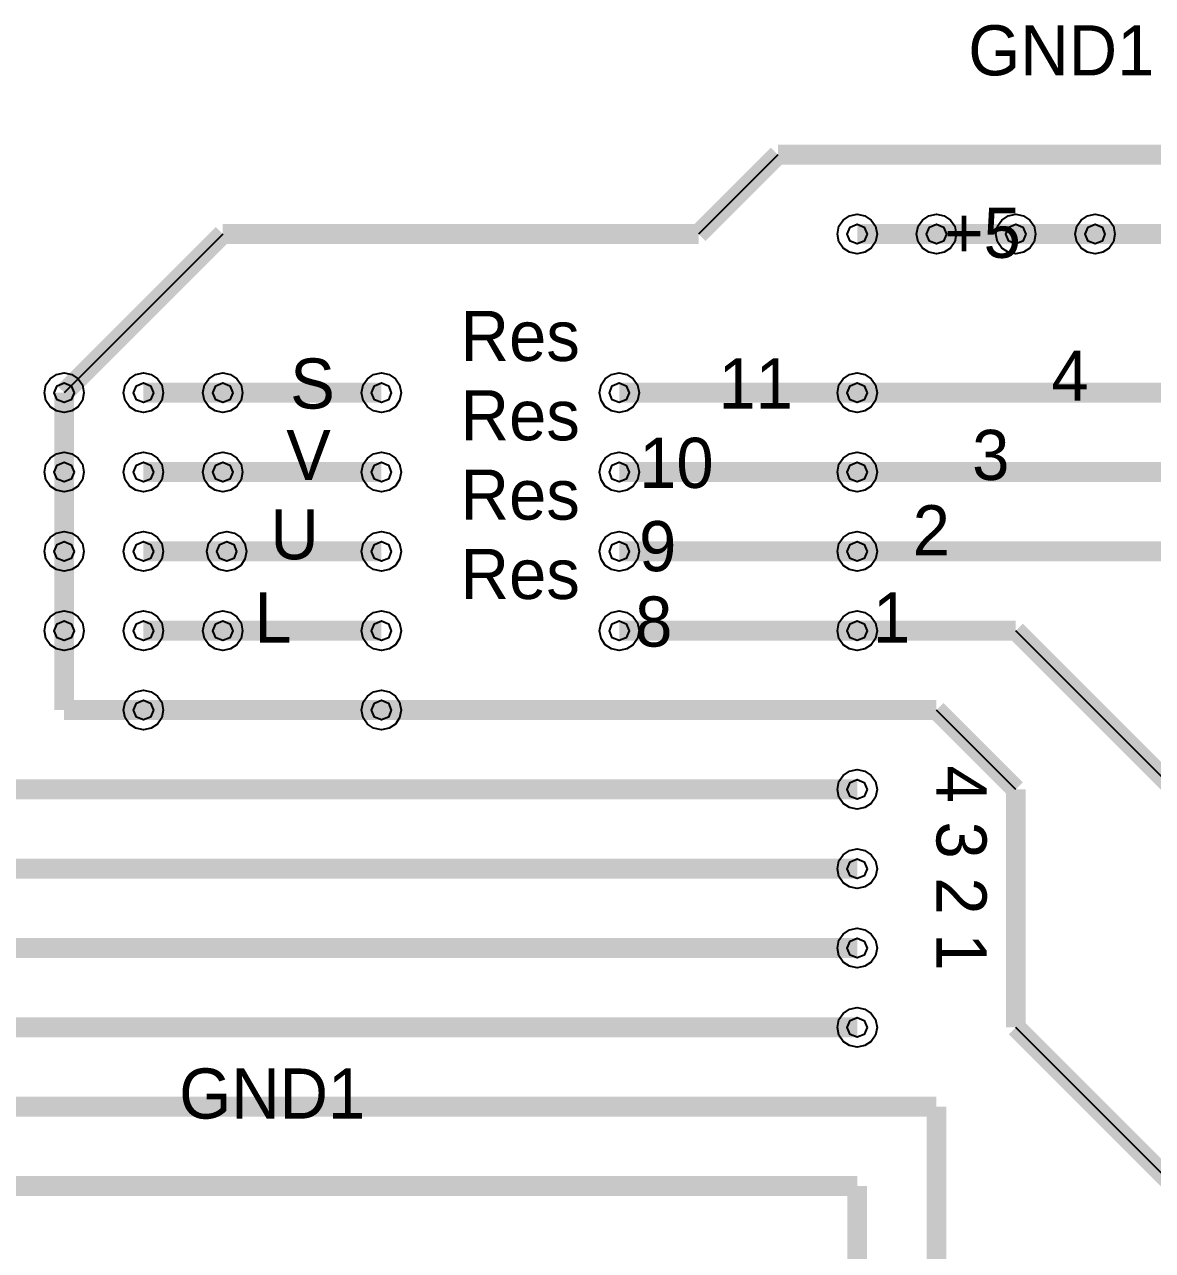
# Model space of a CAD drawing. Extents: x 0.8 to 14.6, y 0 to 10.
# Drawn here: x 6.781 to 9.745, y 3.404 to 6.623 of the extents above; entities that cross this region are included whole.
import ezdxf

# ---------------------------------------------------------------- set-up
doc = ezdxf.new("R2010")
doc.units = 0
doc.layers.get('0').update_dxf_attribs({"linetype": 'CONTINUOUS'})

msp = doc.modelspace()

# ---------------------------------------------------------------- linework, layer by layer
at = {"color": 0, "const_width": 0.05208}
for points in [[(8.76042, 6.28125), (8.55208, 6.07292)], [(8.76042, 6.28125), (10.4271, 6.28125)], [(7.30208, 6.07292), (6.88542, 5.65625)], [(8.55208, 6.07292), (7.30208, 6.07292)], [(10.0104, 6.07292), (8.96875, 6.07292)], [(6.88542, 5.03125), (6.88542, 5.65625)], [(7.30208, 5.65625), (7.09375, 5.65625)], [(7.71875, 5.65625), (7.30208, 5.65625)], [(8.96875, 5.65625), (8.34375, 5.65625)], [(9.80208, 5.65625), (8.96875, 5.65625)], [(7.30208, 5.44792), (7.09375, 5.44792)], [(7.30208, 5.44792), (7.71875, 5.44792)], [(8.96875, 5.44792), (8.34375, 5.44792)], [(9.80208, 5.44792), (8.96875, 5.44792)], [(7.30208, 5.23958), (7.09375, 5.23958)], [(7.71875, 5.23958), (7.30208, 5.23958)], [(8.96875, 5.23958), (8.34375, 5.23958)], [(9.80208, 5.23958), (8.96875, 5.23958)], [(6.88542, 5.03125), (6.88542, 4.82292)], [(7.30208, 5.03125), (7.09375, 5.03125)], [(7.71875, 5.03125), (7.30208, 5.03125)], [(8.96875, 5.03125), (8.34375, 5.03125)], [(9.38542, 5.03125), (8.96875, 5.03125)], [(9.80208, 4.61458), (9.38542, 5.03125)], [(9.17708, 4.82292), (6.88542, 4.82292)], [(9.38542, 4.61458), (9.17708, 4.82292)], [(6.26042, 4.61458), (8.96875, 4.61458)], [(9.38542, 3.98958), (9.38542, 4.61458)], [(6.26042, 4.40625), (8.96875, 4.40625)], [(6.26042, 4.19792), (8.96875, 4.19792)], [(6.26042, 3.98958), (8.96875, 3.98958)], [(9.59375, 3.78125), (9.38542, 3.98958)], [(9.17708, 3.78125), (5.42708, 3.78125)], [(9.17708, 3.78125), (9.17708, 2.94792)], [(9.80208, 3.57292), (9.59375, 3.78125)], [(8.96875, 3.57292), (5.21875, 3.57292)], [(8.96875, 3.15625), (8.96875, 3.57292)]]:
    msp.add_lwpolyline(points, dxfattribs=at)
at = {"color": 0}
for points in [[(8.76042, 6.28125), (8.55208, 6.07292)], [(7.30208, 6.07292), (6.88542, 5.65625)], [(9.80208, 4.61458), (9.38542, 5.03125)], [(9.38542, 4.61458), (9.17708, 4.82292)], [(9.59375, 3.78125), (9.38542, 3.98958)], [(9.80208, 3.57292), (9.59375, 3.78125)]]:
    msp.add_lwpolyline(points, dxfattribs=at)
at = {"color": 0, "const_width": 0.00344}
for points in [[(9.02083, 6.07292), (9.01671, 6.05268), (9.00553, 6.03614), (8.98899, 6.02496), (8.96875, 6.02083), (8.94846, 6.02496), (8.93192, 6.03614), (8.92074, 6.05268), (8.91667, 6.07292), (8.92074, 6.09321), (8.93192, 6.10975), (8.94846, 6.12093), (8.96875, 6.125), (8.98899, 6.12093), (9.00553, 6.10975), (9.01671, 6.09321), (9.02083, 6.07292)], [(9.22917, 6.07292), (9.22504, 6.05268), (9.21386, 6.03614), (9.19732, 6.02496), (9.17708, 6.02083), (9.15679, 6.02496), (9.14025, 6.03614), (9.12907, 6.05268), (9.125, 6.07292), (9.12907, 6.09321), (9.14025, 6.10975), (9.15679, 6.12093), (9.17708, 6.125), (9.19732, 6.12093), (9.21386, 6.10975), (9.22504, 6.09321), (9.22917, 6.07292)], [(9.4375, 6.07292), (9.43338, 6.05268), (9.42219, 6.03614), (9.40565, 6.02496), (9.38542, 6.02083), (9.36513, 6.02496), (9.34858, 6.03614), (9.3374, 6.05268), (9.33333, 6.07292), (9.3374, 6.09321), (9.34858, 6.10975), (9.36513, 6.12093), (9.38542, 6.125), (9.40565, 6.12093), (9.42219, 6.10975), (9.43338, 6.09321), (9.4375, 6.07292)], [(9.64583, 6.07292), (9.64171, 6.05268), (9.63053, 6.03614), (9.61399, 6.02496), (9.59375, 6.02083), (9.57346, 6.02496), (9.55692, 6.03614), (9.54574, 6.05268), (9.54167, 6.07292), (9.54574, 6.09321), (9.55692, 6.10975), (9.57346, 6.12093), (9.59375, 6.125), (9.61399, 6.12093), (9.63053, 6.10975), (9.64171, 6.09321), (9.64583, 6.07292)], [(6.9375, 5.65625), (6.93338, 5.63601), (6.92219, 5.61947), (6.90565, 5.60829), (6.88542, 5.60417), (6.86513, 5.60829), (6.84858, 5.61947), (6.8374, 5.63601), (6.83333, 5.65625), (6.8374, 5.67654), (6.84858, 5.69308), (6.86513, 5.70426), (6.88542, 5.70833), (6.90565, 5.70426), (6.92219, 5.69308), (6.93338, 5.67654), (6.9375, 5.65625)], [(7.14583, 5.65625), (7.14171, 5.63601), (7.13053, 5.61947), (7.11399, 5.60829), (7.09375, 5.60417), (7.07346, 5.60829), (7.05692, 5.61947), (7.04574, 5.63601), (7.04167, 5.65625), (7.04574, 5.67654), (7.05692, 5.69308), (7.07346, 5.70426), (7.09375, 5.70833), (7.11399, 5.70426), (7.13053, 5.69308), (7.14171, 5.67654), (7.14583, 5.65625)], [(7.35417, 5.65625), (7.35004, 5.63601), (7.33886, 5.61947), (7.32232, 5.60829), (7.30208, 5.60417), (7.28179, 5.60829), (7.26525, 5.61947), (7.25407, 5.63601), (7.25, 5.65625), (7.25407, 5.67654), (7.26525, 5.69308), (7.28179, 5.70426), (7.30208, 5.70833), (7.32232, 5.70426), (7.33886, 5.69308), (7.35004, 5.67654), (7.35417, 5.65625)], [(7.77083, 5.65625), (7.76671, 5.63601), (7.75553, 5.61947), (7.73899, 5.60829), (7.71875, 5.60417), (7.69846, 5.60829), (7.68192, 5.61947), (7.67074, 5.63601), (7.66667, 5.65625), (7.67074, 5.67654), (7.68192, 5.69308), (7.69846, 5.70426), (7.71875, 5.70833), (7.73899, 5.70426), (7.75553, 5.69308), (7.76671, 5.67654), (7.77083, 5.65625)], [(8.39583, 5.65625), (8.39171, 5.63601), (8.38053, 5.61947), (8.36399, 5.60829), (8.34375, 5.60417), (8.32346, 5.60829), (8.30692, 5.61947), (8.29574, 5.63601), (8.29167, 5.65625), (8.29574, 5.67654), (8.30692, 5.69308), (8.32346, 5.70426), (8.34375, 5.70833), (8.36399, 5.70426), (8.38053, 5.69308), (8.39171, 5.67654), (8.39583, 5.65625)], [(9.02083, 5.65625), (9.01671, 5.63601), (9.00553, 5.61947), (8.98899, 5.60829), (8.96875, 5.60417), (8.94846, 5.60829), (8.93192, 5.61947), (8.92074, 5.63601), (8.91667, 5.65625), (8.92074, 5.67654), (8.93192, 5.69308), (8.94846, 5.70426), (8.96875, 5.70833), (8.98899, 5.70426), (9.00553, 5.69308), (9.01671, 5.67654), (9.02083, 5.65625)], [(6.9375, 5.44792), (6.93338, 5.42768), (6.92219, 5.41114), (6.90565, 5.39996), (6.88542, 5.39583), (6.86513, 5.39996), (6.84858, 5.41114), (6.8374, 5.42768), (6.83333, 5.44792), (6.8374, 5.46821), (6.84858, 5.48475), (6.86513, 5.49593), (6.88542, 5.5), (6.90565, 5.49593), (6.92219, 5.48475), (6.93338, 5.46821), (6.9375, 5.44792)], [(7.14583, 5.44792), (7.14171, 5.42768), (7.13053, 5.41114), (7.11399, 5.39996), (7.09375, 5.39583), (7.07346, 5.39996), (7.05692, 5.41114), (7.04574, 5.42768), (7.04167, 5.44792), (7.04574, 5.46821), (7.05692, 5.48475), (7.07346, 5.49593), (7.09375, 5.5), (7.11399, 5.49593), (7.13053, 5.48475), (7.14171, 5.46821), (7.14583, 5.44792)], [(7.35417, 5.44792), (7.35004, 5.42768), (7.33886, 5.41114), (7.32232, 5.39996), (7.30208, 5.39583), (7.28179, 5.39996), (7.26525, 5.41114), (7.25407, 5.42768), (7.25, 5.44792), (7.25407, 5.46821), (7.26525, 5.48475), (7.28179, 5.49593), (7.30208, 5.5), (7.32232, 5.49593), (7.33886, 5.48475), (7.35004, 5.46821), (7.35417, 5.44792)], [(7.77083, 5.44792), (7.76671, 5.42768), (7.75553, 5.41114), (7.73899, 5.39996), (7.71875, 5.39583), (7.69846, 5.39996), (7.68192, 5.41114), (7.67074, 5.42768), (7.66667, 5.44792), (7.67074, 5.46821), (7.68192, 5.48475), (7.69846, 5.49593), (7.71875, 5.5), (7.73899, 5.49593), (7.75553, 5.48475), (7.76671, 5.46821), (7.77083, 5.44792)], [(8.39583, 5.44792), (8.39171, 5.42768), (8.38053, 5.41114), (8.36399, 5.39996), (8.34375, 5.39583), (8.32346, 5.39996), (8.30692, 5.41114), (8.29574, 5.42768), (8.29167, 5.44792), (8.29574, 5.46821), (8.30692, 5.48475), (8.32346, 5.49593), (8.34375, 5.5), (8.36399, 5.49593), (8.38053, 5.48475), (8.39171, 5.46821), (8.39583, 5.44792)], [(9.02083, 5.44792), (9.01671, 5.42768), (9.00553, 5.41114), (8.98899, 5.39996), (8.96875, 5.39583), (8.94846, 5.39996), (8.93192, 5.41114), (8.92074, 5.42768), (8.91667, 5.44792), (8.92074, 5.46821), (8.93192, 5.48475), (8.94846, 5.49593), (8.96875, 5.5), (8.98899, 5.49593), (9.00553, 5.48475), (9.01671, 5.46821), (9.02083, 5.44792)], [(6.9375, 5.23958), (6.93338, 5.21935), (6.92219, 5.20281), (6.90565, 5.19162), (6.88542, 5.1875), (6.86513, 5.19162), (6.84858, 5.20281), (6.8374, 5.21935), (6.83333, 5.23958), (6.8374, 5.25988), (6.84858, 5.27642), (6.86513, 5.2876), (6.88542, 5.29167), (6.90565, 5.2876), (6.92219, 5.27642), (6.93338, 5.25988), (6.9375, 5.23958)], [(7.14583, 5.23958), (7.14171, 5.21935), (7.13053, 5.20281), (7.11399, 5.19162), (7.09375, 5.1875), (7.07346, 5.19162), (7.05692, 5.20281), (7.04574, 5.21935), (7.04167, 5.23958), (7.04574, 5.25988), (7.05692, 5.27642), (7.07346, 5.2876), (7.09375, 5.29167), (7.11399, 5.2876), (7.13053, 5.27642), (7.14171, 5.25988), (7.14583, 5.23958)], [(7.36458, 5.23958), (7.36046, 5.21935), (7.34928, 5.20281), (7.33274, 5.19162), (7.3125, 5.1875), (7.29221, 5.19162), (7.27567, 5.20281), (7.26449, 5.21935), (7.26042, 5.23958), (7.26449, 5.25988), (7.27567, 5.27642), (7.29221, 5.2876), (7.3125, 5.29167), (7.33274, 5.2876), (7.34928, 5.27642), (7.36046, 5.25988), (7.36458, 5.23958)], [(7.77083, 5.23958), (7.76671, 5.21935), (7.75553, 5.20281), (7.73899, 5.19162), (7.71875, 5.1875), (7.69846, 5.19162), (7.68192, 5.20281), (7.67074, 5.21935), (7.66667, 5.23958), (7.67074, 5.25988), (7.68192, 5.27642), (7.69846, 5.2876), (7.71875, 5.29167), (7.73899, 5.2876), (7.75553, 5.27642), (7.76671, 5.25988), (7.77083, 5.23958)], [(8.39583, 5.23958), (8.39171, 5.21935), (8.38053, 5.20281), (8.36399, 5.19162), (8.34375, 5.1875), (8.32346, 5.19162), (8.30692, 5.20281), (8.29574, 5.21935), (8.29167, 5.23958), (8.29574, 5.25988), (8.30692, 5.27642), (8.32346, 5.2876), (8.34375, 5.29167), (8.36399, 5.2876), (8.38053, 5.27642), (8.39171, 5.25988), (8.39583, 5.23958)], [(9.02083, 5.23958), (9.01671, 5.21935), (9.00553, 5.20281), (8.98899, 5.19162), (8.96875, 5.1875), (8.94846, 5.19162), (8.93192, 5.20281), (8.92074, 5.21935), (8.91667, 5.23958), (8.92074, 5.25988), (8.93192, 5.27642), (8.94846, 5.2876), (8.96875, 5.29167), (8.98899, 5.2876), (9.00553, 5.27642), (9.01671, 5.25988), (9.02083, 5.23958)], [(6.9375, 5.03125), (6.93338, 5.01101), (6.92219, 4.99447), (6.90565, 4.98329), (6.88542, 4.97917), (6.86513, 4.98329), (6.84858, 4.99447), (6.8374, 5.01101), (6.83333, 5.03125), (6.8374, 5.05154), (6.84858, 5.06808), (6.86513, 5.07926), (6.88542, 5.08333), (6.90565, 5.07926), (6.92219, 5.06808), (6.93338, 5.05154), (6.9375, 5.03125)], [(7.14583, 5.03125), (7.14171, 5.01101), (7.13053, 4.99447), (7.11399, 4.98329), (7.09375, 4.97917), (7.07346, 4.98329), (7.05692, 4.99447), (7.04574, 5.01101), (7.04167, 5.03125), (7.04574, 5.05154), (7.05692, 5.06808), (7.07346, 5.07926), (7.09375, 5.08333), (7.11399, 5.07926), (7.13053, 5.06808), (7.14171, 5.05154), (7.14583, 5.03125)], [(7.35417, 5.03125), (7.35004, 5.01101), (7.33886, 4.99447), (7.32232, 4.98329), (7.30208, 4.97917), (7.28179, 4.98329), (7.26525, 4.99447), (7.25407, 5.01101), (7.25, 5.03125), (7.25407, 5.05154), (7.26525, 5.06808), (7.28179, 5.07926), (7.30208, 5.08333), (7.32232, 5.07926), (7.33886, 5.06808), (7.35004, 5.05154), (7.35417, 5.03125)], [(7.77083, 5.03125), (7.76671, 5.01101), (7.75553, 4.99447), (7.73899, 4.98329), (7.71875, 4.97917), (7.69846, 4.98329), (7.68192, 4.99447), (7.67074, 5.01101), (7.66667, 5.03125), (7.67074, 5.05154), (7.68192, 5.06808), (7.69846, 5.07926), (7.71875, 5.08333), (7.73899, 5.07926), (7.75553, 5.06808), (7.76671, 5.05154), (7.77083, 5.03125)], [(8.39583, 5.03125), (8.39171, 5.01101), (8.38053, 4.99447), (8.36399, 4.98329), (8.34375, 4.97917), (8.32346, 4.98329), (8.30692, 4.99447), (8.29574, 5.01101), (8.29167, 5.03125), (8.29574, 5.05154), (8.30692, 5.06808), (8.32346, 5.07926), (8.34375, 5.08333), (8.36399, 5.07926), (8.38053, 5.06808), (8.39171, 5.05154), (8.39583, 5.03125)], [(9.02083, 5.03125), (9.01671, 5.01101), (9.00553, 4.99447), (8.98899, 4.98329), (8.96875, 4.97917), (8.94846, 4.98329), (8.93192, 4.99447), (8.92074, 5.01101), (8.91667, 5.03125), (8.92074, 5.05154), (8.93192, 5.06808), (8.94846, 5.07926), (8.96875, 5.08333), (8.98899, 5.07926), (9.00553, 5.06808), (9.01671, 5.05154), (9.02083, 5.03125)], [(7.14583, 4.82292), (7.14171, 4.80268), (7.13053, 4.78614), (7.11399, 4.77496), (7.09375, 4.77083), (7.07346, 4.77496), (7.05692, 4.78614), (7.04574, 4.80268), (7.04167, 4.82292), (7.04574, 4.84321), (7.05692, 4.85975), (7.07346, 4.87093), (7.09375, 4.875), (7.11399, 4.87093), (7.13053, 4.85975), (7.14171, 4.84321), (7.14583, 4.82292)], [(7.77083, 4.82292), (7.76671, 4.80268), (7.75553, 4.78614), (7.73899, 4.77496), (7.71875, 4.77083), (7.69846, 4.77496), (7.68192, 4.78614), (7.67074, 4.80268), (7.66667, 4.82292), (7.67074, 4.84321), (7.68192, 4.85975), (7.69846, 4.87093), (7.71875, 4.875), (7.73899, 4.87093), (7.75553, 4.85975), (7.76671, 4.84321), (7.77083, 4.82292)], [(9.02083, 4.61458), (9.01671, 4.59435), (9.00553, 4.57781), (8.98899, 4.56662), (8.96875, 4.5625), (8.94846, 4.56662), (8.93192, 4.57781), (8.92074, 4.59435), (8.91667, 4.61458), (8.92074, 4.63488), (8.93192, 4.65142), (8.94846, 4.6626), (8.96875, 4.66667), (8.98899, 4.6626), (9.00553, 4.65142), (9.01671, 4.63488), (9.02083, 4.61458)], [(9.02083, 4.40625), (9.01671, 4.38601), (9.00553, 4.36947), (8.98899, 4.35829), (8.96875, 4.35417), (8.94846, 4.35829), (8.93192, 4.36947), (8.92074, 4.38601), (8.91667, 4.40625), (8.92074, 4.42654), (8.93192, 4.44308), (8.94846, 4.45426), (8.96875, 4.45833), (8.98899, 4.45426), (9.00553, 4.44308), (9.01671, 4.42654), (9.02083, 4.40625)], [(9.02083, 4.19792), (9.01671, 4.17768), (9.00553, 4.16114), (8.98899, 4.14996), (8.96875, 4.14583), (8.94846, 4.14996), (8.93192, 4.16114), (8.92074, 4.17768), (8.91667, 4.19792), (8.92074, 4.21821), (8.93192, 4.23475), (8.94846, 4.24593), (8.96875, 4.25), (8.98899, 4.24593), (9.00553, 4.23475), (9.01671, 4.21821), (9.02083, 4.19792)], [(9.02083, 3.98958), (9.01671, 3.96935), (9.00553, 3.95281), (8.98899, 3.94162), (8.96875, 3.9375), (8.94846, 3.94162), (8.93192, 3.95281), (8.92074, 3.96935), (8.91667, 3.98958), (8.92074, 4.00988), (8.93192, 4.02642), (8.94846, 4.0376), (8.96875, 4.04167), (8.98899, 4.0376), (9.00553, 4.02642), (9.01671, 4.00988), (9.02083, 3.98958)]]:
    msp.add_lwpolyline(points, close=True, dxfattribs=at)
at = {"color": 0}
for points in [[(9.02083, 6.07292), (9.01671, 6.05268), (9.00553, 6.03614), (8.98899, 6.02496), (8.96875, 6.02083), (8.94846, 6.02496), (8.93192, 6.03614), (8.92074, 6.05268), (8.91667, 6.07292), (8.92074, 6.09321), (8.93192, 6.10975), (8.94846, 6.12093), (8.96875, 6.125), (8.98899, 6.12093), (9.00553, 6.10975), (9.01671, 6.09321), (9.02083, 6.07292)], [(9.22917, 6.07292), (9.22504, 6.05268), (9.21386, 6.03614), (9.19732, 6.02496), (9.17708, 6.02083), (9.15679, 6.02496), (9.14025, 6.03614), (9.12907, 6.05268), (9.125, 6.07292), (9.12907, 6.09321), (9.14025, 6.10975), (9.15679, 6.12093), (9.17708, 6.125), (9.19732, 6.12093), (9.21386, 6.10975), (9.22504, 6.09321), (9.22917, 6.07292)], [(9.4375, 6.07292), (9.43338, 6.05268), (9.42219, 6.03614), (9.40565, 6.02496), (9.38542, 6.02083), (9.36513, 6.02496), (9.34858, 6.03614), (9.3374, 6.05268), (9.33333, 6.07292), (9.3374, 6.09321), (9.34858, 6.10975), (9.36513, 6.12093), (9.38542, 6.125), (9.40565, 6.12093), (9.42219, 6.10975), (9.43338, 6.09321), (9.4375, 6.07292)], [(9.64583, 6.07292), (9.64171, 6.05268), (9.63053, 6.03614), (9.61399, 6.02496), (9.59375, 6.02083), (9.57346, 6.02496), (9.55692, 6.03614), (9.54574, 6.05268), (9.54167, 6.07292), (9.54574, 6.09321), (9.55692, 6.10975), (9.57346, 6.12093), (9.59375, 6.125), (9.61399, 6.12093), (9.63053, 6.10975), (9.64171, 6.09321), (9.64583, 6.07292)], [(6.9375, 5.65625), (6.93338, 5.63601), (6.92219, 5.61947), (6.90565, 5.60829), (6.88542, 5.60417), (6.86513, 5.60829), (6.84858, 5.61947), (6.8374, 5.63601), (6.83333, 5.65625), (6.8374, 5.67654), (6.84858, 5.69308), (6.86513, 5.70426), (6.88542, 5.70833), (6.90565, 5.70426), (6.92219, 5.69308), (6.93338, 5.67654), (6.9375, 5.65625)], [(7.14583, 5.65625), (7.14171, 5.63601), (7.13053, 5.61947), (7.11399, 5.60829), (7.09375, 5.60417), (7.07346, 5.60829), (7.05692, 5.61947), (7.04574, 5.63601), (7.04167, 5.65625), (7.04574, 5.67654), (7.05692, 5.69308), (7.07346, 5.70426), (7.09375, 5.70833), (7.11399, 5.70426), (7.13053, 5.69308), (7.14171, 5.67654), (7.14583, 5.65625)], [(7.35417, 5.65625), (7.35004, 5.63601), (7.33886, 5.61947), (7.32232, 5.60829), (7.30208, 5.60417), (7.28179, 5.60829), (7.26525, 5.61947), (7.25407, 5.63601), (7.25, 5.65625), (7.25407, 5.67654), (7.26525, 5.69308), (7.28179, 5.70426), (7.30208, 5.70833), (7.32232, 5.70426), (7.33886, 5.69308), (7.35004, 5.67654), (7.35417, 5.65625)], [(7.77083, 5.65625), (7.76671, 5.63601), (7.75553, 5.61947), (7.73899, 5.60829), (7.71875, 5.60417), (7.69846, 5.60829), (7.68192, 5.61947), (7.67074, 5.63601), (7.66667, 5.65625), (7.67074, 5.67654), (7.68192, 5.69308), (7.69846, 5.70426), (7.71875, 5.70833), (7.73899, 5.70426), (7.75553, 5.69308), (7.76671, 5.67654), (7.77083, 5.65625)], [(8.39583, 5.65625), (8.39171, 5.63601), (8.38053, 5.61947), (8.36399, 5.60829), (8.34375, 5.60417), (8.32346, 5.60829), (8.30692, 5.61947), (8.29574, 5.63601), (8.29167, 5.65625), (8.29574, 5.67654), (8.30692, 5.69308), (8.32346, 5.70426), (8.34375, 5.70833), (8.36399, 5.70426), (8.38053, 5.69308), (8.39171, 5.67654), (8.39583, 5.65625)], [(9.02083, 5.65625), (9.01671, 5.63601), (9.00553, 5.61947), (8.98899, 5.60829), (8.96875, 5.60417), (8.94846, 5.60829), (8.93192, 5.61947), (8.92074, 5.63601), (8.91667, 5.65625), (8.92074, 5.67654), (8.93192, 5.69308), (8.94846, 5.70426), (8.96875, 5.70833), (8.98899, 5.70426), (9.00553, 5.69308), (9.01671, 5.67654), (9.02083, 5.65625)], [(6.9375, 5.44792), (6.93338, 5.42768), (6.92219, 5.41114), (6.90565, 5.39996), (6.88542, 5.39583), (6.86513, 5.39996), (6.84858, 5.41114), (6.8374, 5.42768), (6.83333, 5.44792), (6.8374, 5.46821), (6.84858, 5.48475), (6.86513, 5.49593), (6.88542, 5.5), (6.90565, 5.49593), (6.92219, 5.48475), (6.93338, 5.46821), (6.9375, 5.44792)], [(7.14583, 5.44792), (7.14171, 5.42768), (7.13053, 5.41114), (7.11399, 5.39996), (7.09375, 5.39583), (7.07346, 5.39996), (7.05692, 5.41114), (7.04574, 5.42768), (7.04167, 5.44792), (7.04574, 5.46821), (7.05692, 5.48475), (7.07346, 5.49593), (7.09375, 5.5), (7.11399, 5.49593), (7.13053, 5.48475), (7.14171, 5.46821), (7.14583, 5.44792)], [(7.35417, 5.44792), (7.35004, 5.42768), (7.33886, 5.41114), (7.32232, 5.39996), (7.30208, 5.39583), (7.28179, 5.39996), (7.26525, 5.41114), (7.25407, 5.42768), (7.25, 5.44792), (7.25407, 5.46821), (7.26525, 5.48475), (7.28179, 5.49593), (7.30208, 5.5), (7.32232, 5.49593), (7.33886, 5.48475), (7.35004, 5.46821), (7.35417, 5.44792)], [(7.77083, 5.44792), (7.76671, 5.42768), (7.75553, 5.41114), (7.73899, 5.39996), (7.71875, 5.39583), (7.69846, 5.39996), (7.68192, 5.41114), (7.67074, 5.42768), (7.66667, 5.44792), (7.67074, 5.46821), (7.68192, 5.48475), (7.69846, 5.49593), (7.71875, 5.5), (7.73899, 5.49593), (7.75553, 5.48475), (7.76671, 5.46821), (7.77083, 5.44792)], [(8.39583, 5.44792), (8.39171, 5.42768), (8.38053, 5.41114), (8.36399, 5.39996), (8.34375, 5.39583), (8.32346, 5.39996), (8.30692, 5.41114), (8.29574, 5.42768), (8.29167, 5.44792), (8.29574, 5.46821), (8.30692, 5.48475), (8.32346, 5.49593), (8.34375, 5.5), (8.36399, 5.49593), (8.38053, 5.48475), (8.39171, 5.46821), (8.39583, 5.44792)], [(9.02083, 5.44792), (9.01671, 5.42768), (9.00553, 5.41114), (8.98899, 5.39996), (8.96875, 5.39583), (8.94846, 5.39996), (8.93192, 5.41114), (8.92074, 5.42768), (8.91667, 5.44792), (8.92074, 5.46821), (8.93192, 5.48475), (8.94846, 5.49593), (8.96875, 5.5), (8.98899, 5.49593), (9.00553, 5.48475), (9.01671, 5.46821), (9.02083, 5.44792)], [(6.9375, 5.23958), (6.93338, 5.21935), (6.92219, 5.20281), (6.90565, 5.19162), (6.88542, 5.1875), (6.86513, 5.19162), (6.84858, 5.20281), (6.8374, 5.21935), (6.83333, 5.23958), (6.8374, 5.25988), (6.84858, 5.27642), (6.86513, 5.2876), (6.88542, 5.29167), (6.90565, 5.2876), (6.92219, 5.27642), (6.93338, 5.25988), (6.9375, 5.23958)], [(7.14583, 5.23958), (7.14171, 5.21935), (7.13053, 5.20281), (7.11399, 5.19162), (7.09375, 5.1875), (7.07346, 5.19162), (7.05692, 5.20281), (7.04574, 5.21935), (7.04167, 5.23958), (7.04574, 5.25988), (7.05692, 5.27642), (7.07346, 5.2876), (7.09375, 5.29167), (7.11399, 5.2876), (7.13053, 5.27642), (7.14171, 5.25988), (7.14583, 5.23958)], [(7.36458, 5.23958), (7.36046, 5.21935), (7.34928, 5.20281), (7.33274, 5.19162), (7.3125, 5.1875), (7.29221, 5.19162), (7.27567, 5.20281), (7.26449, 5.21935), (7.26042, 5.23958), (7.26449, 5.25988), (7.27567, 5.27642), (7.29221, 5.2876), (7.3125, 5.29167), (7.33274, 5.2876), (7.34928, 5.27642), (7.36046, 5.25988), (7.36458, 5.23958)], [(7.77083, 5.23958), (7.76671, 5.21935), (7.75553, 5.20281), (7.73899, 5.19162), (7.71875, 5.1875), (7.69846, 5.19162), (7.68192, 5.20281), (7.67074, 5.21935), (7.66667, 5.23958), (7.67074, 5.25988), (7.68192, 5.27642), (7.69846, 5.2876), (7.71875, 5.29167), (7.73899, 5.2876), (7.75553, 5.27642), (7.76671, 5.25988), (7.77083, 5.23958)], [(8.39583, 5.23958), (8.39171, 5.21935), (8.38053, 5.20281), (8.36399, 5.19162), (8.34375, 5.1875), (8.32346, 5.19162), (8.30692, 5.20281), (8.29574, 5.21935), (8.29167, 5.23958), (8.29574, 5.25988), (8.30692, 5.27642), (8.32346, 5.2876), (8.34375, 5.29167), (8.36399, 5.2876), (8.38053, 5.27642), (8.39171, 5.25988), (8.39583, 5.23958)], [(9.02083, 5.23958), (9.01671, 5.21935), (9.00553, 5.20281), (8.98899, 5.19162), (8.96875, 5.1875), (8.94846, 5.19162), (8.93192, 5.20281), (8.92074, 5.21935), (8.91667, 5.23958), (8.92074, 5.25988), (8.93192, 5.27642), (8.94846, 5.2876), (8.96875, 5.29167), (8.98899, 5.2876), (9.00553, 5.27642), (9.01671, 5.25988), (9.02083, 5.23958)], [(6.9375, 5.03125), (6.93338, 5.01101), (6.92219, 4.99447), (6.90565, 4.98329), (6.88542, 4.97917), (6.86513, 4.98329), (6.84858, 4.99447), (6.8374, 5.01101), (6.83333, 5.03125), (6.8374, 5.05154), (6.84858, 5.06808), (6.86513, 5.07926), (6.88542, 5.08333), (6.90565, 5.07926), (6.92219, 5.06808), (6.93338, 5.05154), (6.9375, 5.03125)], [(7.14583, 5.03125), (7.14171, 5.01101), (7.13053, 4.99447), (7.11399, 4.98329), (7.09375, 4.97917), (7.07346, 4.98329), (7.05692, 4.99447), (7.04574, 5.01101), (7.04167, 5.03125), (7.04574, 5.05154), (7.05692, 5.06808), (7.07346, 5.07926), (7.09375, 5.08333), (7.11399, 5.07926), (7.13053, 5.06808), (7.14171, 5.05154), (7.14583, 5.03125)], [(7.35417, 5.03125), (7.35004, 5.01101), (7.33886, 4.99447), (7.32232, 4.98329), (7.30208, 4.97917), (7.28179, 4.98329), (7.26525, 4.99447), (7.25407, 5.01101), (7.25, 5.03125), (7.25407, 5.05154), (7.26525, 5.06808), (7.28179, 5.07926), (7.30208, 5.08333), (7.32232, 5.07926), (7.33886, 5.06808), (7.35004, 5.05154), (7.35417, 5.03125)], [(7.77083, 5.03125), (7.76671, 5.01101), (7.75553, 4.99447), (7.73899, 4.98329), (7.71875, 4.97917), (7.69846, 4.98329), (7.68192, 4.99447), (7.67074, 5.01101), (7.66667, 5.03125), (7.67074, 5.05154), (7.68192, 5.06808), (7.69846, 5.07926), (7.71875, 5.08333), (7.73899, 5.07926), (7.75553, 5.06808), (7.76671, 5.05154), (7.77083, 5.03125)], [(8.39583, 5.03125), (8.39171, 5.01101), (8.38053, 4.99447), (8.36399, 4.98329), (8.34375, 4.97917), (8.32346, 4.98329), (8.30692, 4.99447), (8.29574, 5.01101), (8.29167, 5.03125), (8.29574, 5.05154), (8.30692, 5.06808), (8.32346, 5.07926), (8.34375, 5.08333), (8.36399, 5.07926), (8.38053, 5.06808), (8.39171, 5.05154), (8.39583, 5.03125)], [(9.02083, 5.03125), (9.01671, 5.01101), (9.00553, 4.99447), (8.98899, 4.98329), (8.96875, 4.97917), (8.94846, 4.98329), (8.93192, 4.99447), (8.92074, 5.01101), (8.91667, 5.03125), (8.92074, 5.05154), (8.93192, 5.06808), (8.94846, 5.07926), (8.96875, 5.08333), (8.98899, 5.07926), (9.00553, 5.06808), (9.01671, 5.05154), (9.02083, 5.03125)], [(7.14583, 4.82292), (7.14171, 4.80268), (7.13053, 4.78614), (7.11399, 4.77496), (7.09375, 4.77083), (7.07346, 4.77496), (7.05692, 4.78614), (7.04574, 4.80268), (7.04167, 4.82292), (7.04574, 4.84321), (7.05692, 4.85975), (7.07346, 4.87093), (7.09375, 4.875), (7.11399, 4.87093), (7.13053, 4.85975), (7.14171, 4.84321), (7.14583, 4.82292)], [(7.77083, 4.82292), (7.76671, 4.80268), (7.75553, 4.78614), (7.73899, 4.77496), (7.71875, 4.77083), (7.69846, 4.77496), (7.68192, 4.78614), (7.67074, 4.80268), (7.66667, 4.82292), (7.67074, 4.84321), (7.68192, 4.85975), (7.69846, 4.87093), (7.71875, 4.875), (7.73899, 4.87093), (7.75553, 4.85975), (7.76671, 4.84321), (7.77083, 4.82292)], [(9.02083, 4.61458), (9.01671, 4.59435), (9.00553, 4.57781), (8.98899, 4.56662), (8.96875, 4.5625), (8.94846, 4.56662), (8.93192, 4.57781), (8.92074, 4.59435), (8.91667, 4.61458), (8.92074, 4.63488), (8.93192, 4.65142), (8.94846, 4.6626), (8.96875, 4.66667), (8.98899, 4.6626), (9.00553, 4.65142), (9.01671, 4.63488), (9.02083, 4.61458)], [(9.02083, 4.40625), (9.01671, 4.38601), (9.00553, 4.36947), (8.98899, 4.35829), (8.96875, 4.35417), (8.94846, 4.35829), (8.93192, 4.36947), (8.92074, 4.38601), (8.91667, 4.40625), (8.92074, 4.42654), (8.93192, 4.44308), (8.94846, 4.45426), (8.96875, 4.45833), (8.98899, 4.45426), (9.00553, 4.44308), (9.01671, 4.42654), (9.02083, 4.40625)], [(9.02083, 4.19792), (9.01671, 4.17768), (9.00553, 4.16114), (8.98899, 4.14996), (8.96875, 4.14583), (8.94846, 4.14996), (8.93192, 4.16114), (8.92074, 4.17768), (8.91667, 4.19792), (8.92074, 4.21821), (8.93192, 4.23475), (8.94846, 4.24593), (8.96875, 4.25), (8.98899, 4.24593), (9.00553, 4.23475), (9.01671, 4.21821), (9.02083, 4.19792)], [(9.02083, 3.98958), (9.01671, 3.96935), (9.00553, 3.95281), (8.98899, 3.94162), (8.96875, 3.9375), (8.94846, 3.94162), (8.93192, 3.95281), (8.92074, 3.96935), (8.91667, 3.98958), (8.92074, 4.00988), (8.93192, 4.02642), (8.94846, 4.0376), (8.96875, 4.04167), (8.98899, 4.0376), (9.00553, 4.02642), (9.01671, 4.00988), (9.02083, 3.98958)]]:
    msp.add_lwpolyline(points, close=True, dxfattribs=at)
at = {"color": 7, "const_width": 0.00344}
for points in [[(8.99479, 6.07292), (8.98714, 6.05453), (8.96875, 6.04688), (8.95031, 6.05453), (8.94271, 6.07292), (8.95031, 6.09136), (8.96875, 6.09896), (8.98714, 6.09136), (8.99479, 6.07292)], [(9.20313, 6.07292), (9.19547, 6.05453), (9.17708, 6.04688), (9.15864, 6.05453), (9.15104, 6.07292), (9.15864, 6.09136), (9.17708, 6.09896), (9.19547, 6.09136), (9.20313, 6.07292)], [(9.41146, 6.07292), (9.40381, 6.05453), (9.38542, 6.04688), (9.36697, 6.05453), (9.35938, 6.07292), (9.36697, 6.09136), (9.38542, 6.09896), (9.40381, 6.09136), (9.41146, 6.07292)], [(9.61979, 6.07292), (9.61214, 6.05453), (9.59375, 6.04688), (9.57531, 6.05453), (9.56771, 6.07292), (9.57531, 6.09136), (9.59375, 6.09896), (9.61214, 6.09136), (9.61979, 6.07292)], [(6.91146, 5.65625), (6.90381, 5.63786), (6.88542, 5.63021), (6.86697, 5.63786), (6.85938, 5.65625), (6.86697, 5.67469), (6.88542, 5.68229), (6.90381, 5.67469), (6.91146, 5.65625)], [(7.11979, 5.65625), (7.11214, 5.63786), (7.09375, 5.63021), (7.07531, 5.63786), (7.06771, 5.65625), (7.07531, 5.67469), (7.09375, 5.68229), (7.11214, 5.67469), (7.11979, 5.65625)], [(7.32813, 5.65625), (7.32047, 5.63786), (7.30208, 5.63021), (7.28364, 5.63786), (7.27604, 5.65625), (7.28364, 5.67469), (7.30208, 5.68229), (7.32047, 5.67469), (7.32813, 5.65625)], [(7.74479, 5.65625), (7.73714, 5.63786), (7.71875, 5.63021), (7.70031, 5.63786), (7.69271, 5.65625), (7.70031, 5.67469), (7.71875, 5.68229), (7.73714, 5.67469), (7.74479, 5.65625)], [(8.36979, 5.65625), (8.36214, 5.63786), (8.34375, 5.63021), (8.32531, 5.63786), (8.31771, 5.65625), (8.32531, 5.67469), (8.34375, 5.68229), (8.36214, 5.67469), (8.36979, 5.65625)], [(8.99479, 5.65625), (8.98714, 5.63786), (8.96875, 5.63021), (8.95031, 5.63786), (8.94271, 5.65625), (8.95031, 5.67469), (8.96875, 5.68229), (8.98714, 5.67469), (8.99479, 5.65625)], [(6.91146, 5.44792), (6.90381, 5.42953), (6.88542, 5.42188), (6.86697, 5.42953), (6.85938, 5.44792), (6.86697, 5.46636), (6.88542, 5.47396), (6.90381, 5.46636), (6.91146, 5.44792)], [(7.11979, 5.44792), (7.11214, 5.42953), (7.09375, 5.42188), (7.07531, 5.42953), (7.06771, 5.44792), (7.07531, 5.46636), (7.09375, 5.47396), (7.11214, 5.46636), (7.11979, 5.44792)], [(7.32813, 5.44792), (7.32047, 5.42953), (7.30208, 5.42188), (7.28364, 5.42953), (7.27604, 5.44792), (7.28364, 5.46636), (7.30208, 5.47396), (7.32047, 5.46636), (7.32813, 5.44792)], [(7.74479, 5.44792), (7.73714, 5.42953), (7.71875, 5.42188), (7.70031, 5.42953), (7.69271, 5.44792), (7.70031, 5.46636), (7.71875, 5.47396), (7.73714, 5.46636), (7.74479, 5.44792)], [(8.36979, 5.44792), (8.36214, 5.42953), (8.34375, 5.42188), (8.32531, 5.42953), (8.31771, 5.44792), (8.32531, 5.46636), (8.34375, 5.47396), (8.36214, 5.46636), (8.36979, 5.44792)], [(8.99479, 5.44792), (8.98714, 5.42953), (8.96875, 5.42188), (8.95031, 5.42953), (8.94271, 5.44792), (8.95031, 5.46636), (8.96875, 5.47396), (8.98714, 5.46636), (8.99479, 5.44792)], [(6.91146, 5.23958), (6.90381, 5.22119), (6.88542, 5.21354), (6.86697, 5.22119), (6.85938, 5.23958), (6.86697, 5.25803), (6.88542, 5.26563), (6.90381, 5.25803), (6.91146, 5.23958)], [(7.11979, 5.23958), (7.11214, 5.22119), (7.09375, 5.21354), (7.07531, 5.22119), (7.06771, 5.23958), (7.07531, 5.25803), (7.09375, 5.26563), (7.11214, 5.25803), (7.11979, 5.23958)], [(7.33854, 5.23958), (7.33089, 5.22119), (7.3125, 5.21354), (7.29406, 5.22119), (7.28646, 5.23958), (7.29406, 5.25803), (7.3125, 5.26563), (7.33089, 5.25803), (7.33854, 5.23958)], [(7.74479, 5.23958), (7.73714, 5.22119), (7.71875, 5.21354), (7.70031, 5.22119), (7.69271, 5.23958), (7.70031, 5.25803), (7.71875, 5.26563), (7.73714, 5.25803), (7.74479, 5.23958)], [(8.36979, 5.23958), (8.36214, 5.22119), (8.34375, 5.21354), (8.32531, 5.22119), (8.31771, 5.23958), (8.32531, 5.25803), (8.34375, 5.26563), (8.36214, 5.25803), (8.36979, 5.23958)], [(8.99479, 5.23958), (8.98714, 5.22119), (8.96875, 5.21354), (8.95031, 5.22119), (8.94271, 5.23958), (8.95031, 5.25803), (8.96875, 5.26563), (8.98714, 5.25803), (8.99479, 5.23958)], [(6.91146, 5.03125), (6.90381, 5.01286), (6.88542, 5.00521), (6.86697, 5.01286), (6.85938, 5.03125), (6.86697, 5.04969), (6.88542, 5.05729), (6.90381, 5.04969), (6.91146, 5.03125)], [(7.11979, 5.03125), (7.11214, 5.01286), (7.09375, 5.00521), (7.07531, 5.01286), (7.06771, 5.03125), (7.07531, 5.04969), (7.09375, 5.05729), (7.11214, 5.04969), (7.11979, 5.03125)], [(7.32813, 5.03125), (7.32047, 5.01286), (7.30208, 5.00521), (7.28364, 5.01286), (7.27604, 5.03125), (7.28364, 5.04969), (7.30208, 5.05729), (7.32047, 5.04969), (7.32813, 5.03125)], [(7.74479, 5.03125), (7.73714, 5.01286), (7.71875, 5.00521), (7.70031, 5.01286), (7.69271, 5.03125), (7.70031, 5.04969), (7.71875, 5.05729), (7.73714, 5.04969), (7.74479, 5.03125)], [(8.36979, 5.03125), (8.36214, 5.01286), (8.34375, 5.00521), (8.32531, 5.01286), (8.31771, 5.03125), (8.32531, 5.04969), (8.34375, 5.05729), (8.36214, 5.04969), (8.36979, 5.03125)], [(8.99479, 5.03125), (8.98714, 5.01286), (8.96875, 5.00521), (8.95031, 5.01286), (8.94271, 5.03125), (8.95031, 5.04969), (8.96875, 5.05729), (8.98714, 5.04969), (8.99479, 5.03125)], [(7.11979, 4.82292), (7.11214, 4.80453), (7.09375, 4.79688), (7.07531, 4.80453), (7.06771, 4.82292), (7.07531, 4.84136), (7.09375, 4.84896), (7.11214, 4.84136), (7.11979, 4.82292)], [(7.74479, 4.82292), (7.73714, 4.80453), (7.71875, 4.79688), (7.70031, 4.80453), (7.69271, 4.82292), (7.70031, 4.84136), (7.71875, 4.84896), (7.73714, 4.84136), (7.74479, 4.82292)], [(8.99479, 4.61458), (8.98714, 4.59619), (8.96875, 4.58854), (8.95031, 4.59619), (8.94271, 4.61458), (8.95031, 4.63303), (8.96875, 4.64063), (8.98714, 4.63303), (8.99479, 4.61458)], [(8.99479, 4.40625), (8.98714, 4.38786), (8.96875, 4.38021), (8.95031, 4.38786), (8.94271, 4.40625), (8.95031, 4.42469), (8.96875, 4.43229), (8.98714, 4.42469), (8.99479, 4.40625)], [(8.99479, 4.19792), (8.98714, 4.17953), (8.96875, 4.17188), (8.95031, 4.17953), (8.94271, 4.19792), (8.95031, 4.21636), (8.96875, 4.22396), (8.98714, 4.21636), (8.99479, 4.19792)], [(8.99479, 3.98958), (8.98714, 3.97119), (8.96875, 3.96354), (8.95031, 3.97119), (8.94271, 3.98958), (8.95031, 4.00803), (8.96875, 4.01563), (8.98714, 4.00803), (8.99479, 3.98958)]]:
    msp.add_lwpolyline(points, close=True, dxfattribs=at)
at = {"color": 7}
for points in [[(8.99479, 6.07292), (8.98714, 6.05453), (8.96875, 6.04688), (8.95031, 6.05453), (8.94271, 6.07292), (8.95031, 6.09136), (8.96875, 6.09896), (8.98714, 6.09136), (8.99479, 6.07292)], [(9.20313, 6.07292), (9.19547, 6.05453), (9.17708, 6.04688), (9.15864, 6.05453), (9.15104, 6.07292), (9.15864, 6.09136), (9.17708, 6.09896), (9.19547, 6.09136), (9.20313, 6.07292)], [(9.41146, 6.07292), (9.40381, 6.05453), (9.38542, 6.04688), (9.36697, 6.05453), (9.35938, 6.07292), (9.36697, 6.09136), (9.38542, 6.09896), (9.40381, 6.09136), (9.41146, 6.07292)], [(9.61979, 6.07292), (9.61214, 6.05453), (9.59375, 6.04688), (9.57531, 6.05453), (9.56771, 6.07292), (9.57531, 6.09136), (9.59375, 6.09896), (9.61214, 6.09136), (9.61979, 6.07292)], [(6.91146, 5.65625), (6.90381, 5.63786), (6.88542, 5.63021), (6.86697, 5.63786), (6.85938, 5.65625), (6.86697, 5.67469), (6.88542, 5.68229), (6.90381, 5.67469), (6.91146, 5.65625)], [(7.11979, 5.65625), (7.11214, 5.63786), (7.09375, 5.63021), (7.07531, 5.63786), (7.06771, 5.65625), (7.07531, 5.67469), (7.09375, 5.68229), (7.11214, 5.67469), (7.11979, 5.65625)], [(7.32813, 5.65625), (7.32047, 5.63786), (7.30208, 5.63021), (7.28364, 5.63786), (7.27604, 5.65625), (7.28364, 5.67469), (7.30208, 5.68229), (7.32047, 5.67469), (7.32813, 5.65625)], [(7.74479, 5.65625), (7.73714, 5.63786), (7.71875, 5.63021), (7.70031, 5.63786), (7.69271, 5.65625), (7.70031, 5.67469), (7.71875, 5.68229), (7.73714, 5.67469), (7.74479, 5.65625)], [(8.36979, 5.65625), (8.36214, 5.63786), (8.34375, 5.63021), (8.32531, 5.63786), (8.31771, 5.65625), (8.32531, 5.67469), (8.34375, 5.68229), (8.36214, 5.67469), (8.36979, 5.65625)], [(8.99479, 5.65625), (8.98714, 5.63786), (8.96875, 5.63021), (8.95031, 5.63786), (8.94271, 5.65625), (8.95031, 5.67469), (8.96875, 5.68229), (8.98714, 5.67469), (8.99479, 5.65625)], [(6.91146, 5.44792), (6.90381, 5.42953), (6.88542, 5.42188), (6.86697, 5.42953), (6.85938, 5.44792), (6.86697, 5.46636), (6.88542, 5.47396), (6.90381, 5.46636), (6.91146, 5.44792)], [(7.11979, 5.44792), (7.11214, 5.42953), (7.09375, 5.42188), (7.07531, 5.42953), (7.06771, 5.44792), (7.07531, 5.46636), (7.09375, 5.47396), (7.11214, 5.46636), (7.11979, 5.44792)], [(7.32813, 5.44792), (7.32047, 5.42953), (7.30208, 5.42188), (7.28364, 5.42953), (7.27604, 5.44792), (7.28364, 5.46636), (7.30208, 5.47396), (7.32047, 5.46636), (7.32813, 5.44792)], [(7.74479, 5.44792), (7.73714, 5.42953), (7.71875, 5.42188), (7.70031, 5.42953), (7.69271, 5.44792), (7.70031, 5.46636), (7.71875, 5.47396), (7.73714, 5.46636), (7.74479, 5.44792)], [(8.36979, 5.44792), (8.36214, 5.42953), (8.34375, 5.42188), (8.32531, 5.42953), (8.31771, 5.44792), (8.32531, 5.46636), (8.34375, 5.47396), (8.36214, 5.46636), (8.36979, 5.44792)], [(8.99479, 5.44792), (8.98714, 5.42953), (8.96875, 5.42188), (8.95031, 5.42953), (8.94271, 5.44792), (8.95031, 5.46636), (8.96875, 5.47396), (8.98714, 5.46636), (8.99479, 5.44792)], [(6.91146, 5.23958), (6.90381, 5.22119), (6.88542, 5.21354), (6.86697, 5.22119), (6.85938, 5.23958), (6.86697, 5.25803), (6.88542, 5.26563), (6.90381, 5.25803), (6.91146, 5.23958)], [(7.11979, 5.23958), (7.11214, 5.22119), (7.09375, 5.21354), (7.07531, 5.22119), (7.06771, 5.23958), (7.07531, 5.25803), (7.09375, 5.26563), (7.11214, 5.25803), (7.11979, 5.23958)], [(7.33854, 5.23958), (7.33089, 5.22119), (7.3125, 5.21354), (7.29406, 5.22119), (7.28646, 5.23958), (7.29406, 5.25803), (7.3125, 5.26563), (7.33089, 5.25803), (7.33854, 5.23958)], [(7.74479, 5.23958), (7.73714, 5.22119), (7.71875, 5.21354), (7.70031, 5.22119), (7.69271, 5.23958), (7.70031, 5.25803), (7.71875, 5.26563), (7.73714, 5.25803), (7.74479, 5.23958)], [(8.36979, 5.23958), (8.36214, 5.22119), (8.34375, 5.21354), (8.32531, 5.22119), (8.31771, 5.23958), (8.32531, 5.25803), (8.34375, 5.26563), (8.36214, 5.25803), (8.36979, 5.23958)], [(8.99479, 5.23958), (8.98714, 5.22119), (8.96875, 5.21354), (8.95031, 5.22119), (8.94271, 5.23958), (8.95031, 5.25803), (8.96875, 5.26563), (8.98714, 5.25803), (8.99479, 5.23958)], [(6.91146, 5.03125), (6.90381, 5.01286), (6.88542, 5.00521), (6.86697, 5.01286), (6.85938, 5.03125), (6.86697, 5.04969), (6.88542, 5.05729), (6.90381, 5.04969), (6.91146, 5.03125)], [(7.11979, 5.03125), (7.11214, 5.01286), (7.09375, 5.00521), (7.07531, 5.01286), (7.06771, 5.03125), (7.07531, 5.04969), (7.09375, 5.05729), (7.11214, 5.04969), (7.11979, 5.03125)], [(7.32813, 5.03125), (7.32047, 5.01286), (7.30208, 5.00521), (7.28364, 5.01286), (7.27604, 5.03125), (7.28364, 5.04969), (7.30208, 5.05729), (7.32047, 5.04969), (7.32813, 5.03125)], [(7.74479, 5.03125), (7.73714, 5.01286), (7.71875, 5.00521), (7.70031, 5.01286), (7.69271, 5.03125), (7.70031, 5.04969), (7.71875, 5.05729), (7.73714, 5.04969), (7.74479, 5.03125)], [(8.36979, 5.03125), (8.36214, 5.01286), (8.34375, 5.00521), (8.32531, 5.01286), (8.31771, 5.03125), (8.32531, 5.04969), (8.34375, 5.05729), (8.36214, 5.04969), (8.36979, 5.03125)], [(8.99479, 5.03125), (8.98714, 5.01286), (8.96875, 5.00521), (8.95031, 5.01286), (8.94271, 5.03125), (8.95031, 5.04969), (8.96875, 5.05729), (8.98714, 5.04969), (8.99479, 5.03125)], [(7.11979, 4.82292), (7.11214, 4.80453), (7.09375, 4.79688), (7.07531, 4.80453), (7.06771, 4.82292), (7.07531, 4.84136), (7.09375, 4.84896), (7.11214, 4.84136), (7.11979, 4.82292)], [(7.74479, 4.82292), (7.73714, 4.80453), (7.71875, 4.79688), (7.70031, 4.80453), (7.69271, 4.82292), (7.70031, 4.84136), (7.71875, 4.84896), (7.73714, 4.84136), (7.74479, 4.82292)], [(8.99479, 4.61458), (8.98714, 4.59619), (8.96875, 4.58854), (8.95031, 4.59619), (8.94271, 4.61458), (8.95031, 4.63303), (8.96875, 4.64063), (8.98714, 4.63303), (8.99479, 4.61458)], [(8.99479, 4.40625), (8.98714, 4.38786), (8.96875, 4.38021), (8.95031, 4.38786), (8.94271, 4.40625), (8.95031, 4.42469), (8.96875, 4.43229), (8.98714, 4.42469), (8.99479, 4.40625)], [(8.99479, 4.19792), (8.98714, 4.17953), (8.96875, 4.17188), (8.95031, 4.17953), (8.94271, 4.19792), (8.95031, 4.21636), (8.96875, 4.22396), (8.98714, 4.21636), (8.99479, 4.19792)], [(8.99479, 3.98958), (8.98714, 3.97119), (8.96875, 3.96354), (8.95031, 3.97119), (8.94271, 3.98958), (8.95031, 4.00803), (8.96875, 4.01563), (8.98714, 4.00803), (8.99479, 3.98958)]]:
    msp.add_lwpolyline(points, close=True, dxfattribs=at)

# ---------------------------------------------------------------- texts
at = {"color": 134}
for s, height, p in [('GND1', 0.131628, (9.26042, 6.48958)), ('+5', 0.131628, (9.19792, 6.01042)), ('Res', 0.131628, (7.92708, 5.73958)), ('4', 0.13163, (9.47917, 5.63542)), ('S', 0.13163, (7.47917, 5.61458)), ('11', 0.131628, (8.60417, 5.61458)), ('Res', 0.131628, (7.92708, 5.53125)), ('V', 0.13163, (7.46875, 5.42708)), ('10', 0.131628, (8.39583, 5.40625)), ('3', 0.13163, (9.27083, 5.42708)), ('Res', 0.131628, (7.92708, 5.32292)), ('U', 0.13163, (7.42708, 5.21875)), ('2', 0.13163, (9.11458, 5.22917)), ('9', 0.13163, (8.39583, 5.1875)), ('Res', 0.131628, (7.92708, 5.11458)), ('L', 0.13163, (7.38529, 5)), ('8', 0.13163, (8.38542, 4.98958)), ('1', 0.13163, (9.01042, 5)), ('GND1', 0.131628, (7.1875, 3.75))]:
    msp.add_text(s, height=height, dxfattribs=at).set_placement(p)
msp.add_text('4 3 2 1', height=0.131628, rotation=270, dxfattribs=at).set_placement((9.17708, 4.67708))

doc.saveas('drawing.dxf')
